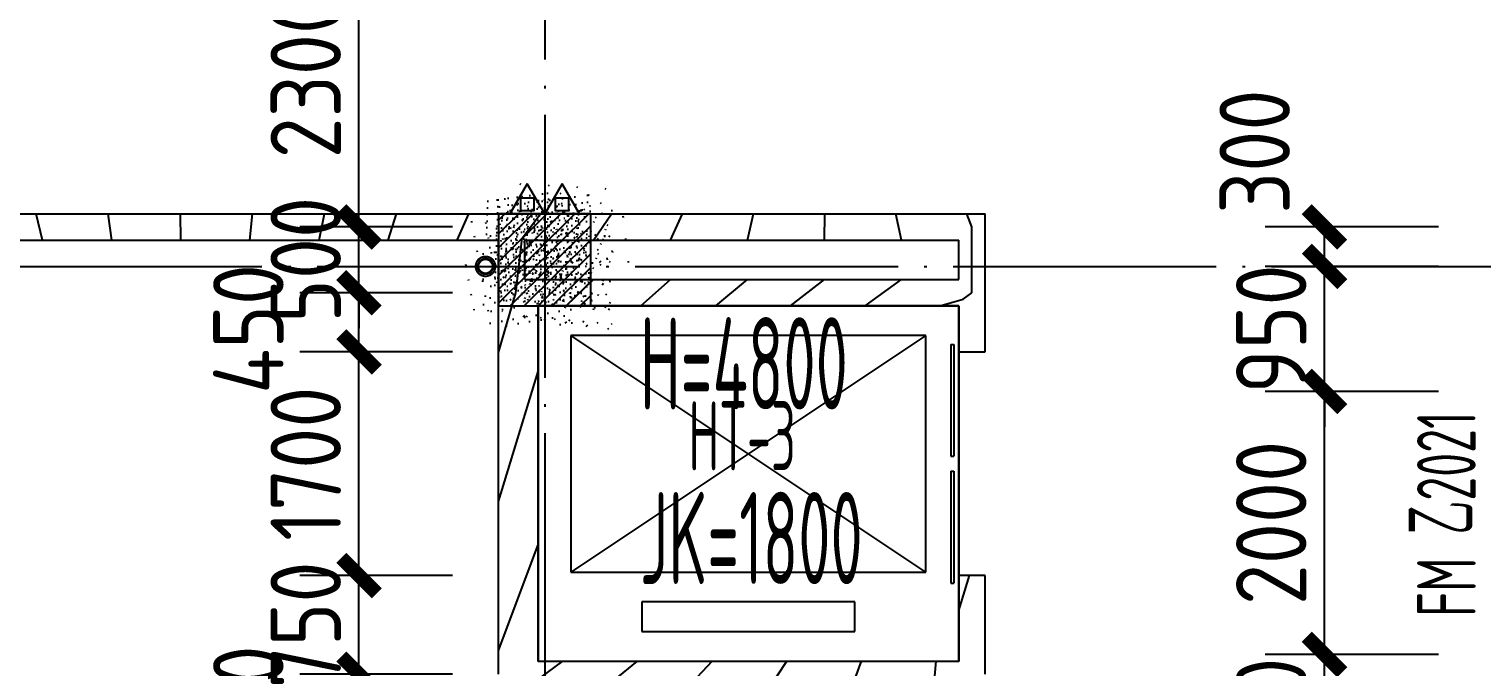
# Model space of a CAD drawing. Header units: inches. Extents: x 0 to 1813292486, y 0 to 3473589894.
# Drawn here: x 600622113 to 600633166, y 3473284973 to 3473289822 of the extents above; entities that cross this region are included whole.
import ezdxf
from ezdxf.enums import TextEntityAlignment as Align

# ---------------------------------------------------------------- set-up
doc = ezdxf.new("R2010")
doc.units = ezdxf.units.IN
doc.header["$LTSCALE"] = 1000
doc.header["$MEASUREMENT"] = 0
doc.linetypes.add('AX-MALL-GIRD-200$0$DOTE', pattern=[2.4200000000000004, 2, -0.2, 0.02, -0.2])
doc.linetypes.add('PX-MALL-P02-LG$0$CONTINOUS', pattern=[0])
for name, color, linetype in [('A-Anno-Note', 241, 'Continuous'), ('AX-MALL-DIM-P02$0$A-Anno-Dims', 3, 'Continuous'), ('AX-MALL-DIM-P02$0$A-Detl-Thin', 131, 'Continuous'), ('AX-MALL-DTKD-P01~P02$0$A-Anno-Note', 241, 'Continuous'), ('AX-MALL-DTKD-P03~PRF$0$A-Flor-Patt', 163, 'Continuous'), ('AX-MALL-GIRD-200$0$A-Grid', 222, 'AX-MALL-GIRD-200$0$DOTE'), ('AX-MALL-P02-200$0$A-Anno-Note', 241, 'Continuous'), ('AX-MALL-WALL-P02$0$A-Anno-Note', 241, 'Continuous'), ('AX-MALL-WALL-P02$0$A-Flor-Patt', 163, 'Continuous'), ('AX-MALL-WALL-P02-QT$0$A-Detl-Thin', 131, 'Continuous'), ('AX-MALL-WALL-P02-QT$0$A-Strs', 151, 'Continuous'), ('AX-MALL-WALL-P02-QT$0$A-Wall', 2, 'Continuous'), ('AX-MALL-WALL-P02-QT$0$A-Wall-Patt', 13, 'Continuous'), ('AX-MALL-WALL-P02-QT$0$A-Wind', 4, 'Continuous'), ('AX-MALL-WORD-P02$0$A-Anno-Note', 241, 'Continuous'), ('AX-MALL-WORD-P02$0$A-Wind-Iden', 11, 'Continuous'), ('AX-MALL-ZTKD-P02$0$A-Anno-Note', 241, 'Continuous'), ('PX-MALL-P02-LG$0$P-Exsh', 31, 'Continuous'), ('PX-MALL-P02-LG$0$P-Pipe-Risr', 7, 'Continuous'), ('PX-MALL-P02-LG$0$P-Pipe-Risr-Arch', 6, 'Continuous'), ('PX-MALL-P02-LG$0$P-Pipe-Risr-W100', 6, 'Continuous'), ('PX-MALL-P02-LG$0$P-Pipe-Risr-W50', 6, 'Continuous'), ('PX-MALL-P02-LG$0$P-Sewr-Pipe', 123, 'PX-MALL-P02-LG$0$CONTINOUS'), ('SX-MALL-WALL-R-BZ$0$S-COLU', 30, 'Continuous'), ('SX-MALL-WALL-R-BZ$0$S-PATT-WALL', 83, 'Continuous')]:
    doc.layers.add(name, color=color, linetype=linetype)
doc.styles.add('AX-MALL-DIM-P02$0$_TCH_DIM_T3', font='gbenor.shx')
doc.styles.add('AX-MALL-DTKD-P03~PRF$0$STANDARD', font='gbenor.shx', dxfattribs={"bigfont": 'gbcbig.shx'})
doc.styles.add('AX-MALL-WORD-P02$0$_TCH_WINDOW', font='gbenor.shx', dxfattribs={"bigfont": 'gbcbig.shx'})
doc.styles.add('AX-MALL-WORD-P02$0$STANDARD', font='gbenor.shx', dxfattribs={"bigfont": 'gbcbig.shx'})
doc.styles.add('PX-MALL-P02-LG$0$jzfz', font='gbenor.shx', dxfattribs={"bigfont": 'gbcbig.shx'})
doc.dimstyles.new('AX-MALL-DIM-P02$0$_TCH_ARCH&&180', dxfattribs={"dimtxt": 535.5, "dimasz": 270, "dimexe": 450, "dimexo": 450, "dimgap": 137.25, "dimtad": 1, "dimdec": 0, "dimzin": 0, "dimdsep": 46, "dimtxsty": 'AX-MALL-DIM-P02$0$_TCH_DIM_T3', "dimblk": 'AX-MALL-DIM-P02$0$_ArchTick', "dimcen": 0.09, "dimclrt": 7, "dimazin": 2, "dimtfac": 1, "dimtdec": 0, "dimtix": 1, "dimtmove": 2, "dimatfit": 3, "dimfxl": 500, "dimtolj": 1, "dimtzin": 0, "dimarcsym": 0})
pattern_1 = [(45, (0, 359.0227), (-353.55353201463, 353.55353201463), [])]

# ---------------------------------------------------------------- blocks, each defined once
blk = doc.blocks.new('AX-MALL-WORD-P02')
at = {"layer": 'AX-MALL-WORD-P02$0$A-Anno-Note', "style": 'AX-MALL-WORD-P02$0$STANDARD', "width": 0.6}
blk.add_text('HT-3', height=525, rotation=339.5681613091696, dxfattribs=at).set_placement((600453386.0876377, 3473125106.402187))
at = {"layer": 'AX-MALL-WORD-P02$0$A-Wind-Iden', "style": 'AX-MALL-WORD-P02$0$_TCH_WINDOW', "width": 0.7}
for s, height, p in [('2021', 446.25, (600458916.2914149, 3473122799.481777)), ('乙', 506.3829787234042, (600458826.2143221, 3473122557.683128)), ('FM', 446.25, (600458608.1185732, 3473121972.237309))]:
    blk.add_text(s, height=height, rotation=69.56816108351019, dxfattribs=at).set_placement(p)
blk = doc.blocks.new('AX-MALL-GIRD-200')
at = {"layer": 'AX-MALL-GIRD-200$0$A-Grid'}
for p, q in [((600244912.440112, 3473204422.954183), (600602808.4442104, 3473071096.1909)), ((600458372.2544507, 3473141628.349212), (600419642.7155019, 3473037664.622131))]:
    blk.add_line(p, q, dxfattribs=at)
blk = doc.blocks.new('SX-MALL-WALL-R-BZ')
at = {"layer": 'SX-MALL-WALL-R-BZ$0$S-PATT-WALL'}
h = blk.add_hatch(dxfattribs=at)
h.set_pattern_fill('钢筋混凝土', color=256, scale=15, pattern_type=2)
h.set_pattern_definition([(24.56816130816271, (600578611.2237192, 3473080110.365553), (-31.18316059493327, 68.21004687955141), []), (29.56816130816269, (600578611.2237192, 3473080110.365553), (97.53445421719282, -46.37920051396389), [11.25, -123.75]), (334.5681613081628, (600578611.2237192, 3473080110.365553), (19.88439777927527, 112.9961142827297), [9, -99]), (80.01956130816268, (600578619.3515904, 3473080106.50062), (117.4189029658641, 66.61682168402376), [9.5610285, -105.1713168]), (25.75236130816271, (600578621.6965042, 3473080138.478197), (141.3476152528434, -79.15081592627133), [16.875, -185.625]), (76.20376130816268, (600578633.4754679, 3473080131.882288), (182.3878362876093, 87.98253897351975), [14.3415432, -157.75695]), (330.7523613081627, (600578621.6965042, 3473080138.478197), (182.3877676281842, 87.98268140648725), [13.49999999999997, -148.4999999999995]), (0.5681613081627113, (600578633.1346302, 3473080126.213644), (62.82047319493842, -87.84980448085341), [11.24999999999997, -123.7499999999997]), (305.5681613081627, (600578633.1346302, 3473080126.213644), (72.17288941707483, 89.18848104565322), [8.999999999999966, -98.99999999999973]), (51.01956130816269, (600578638.3696649, 3473080118.892823), (134.9933625472827, 1.338571315216136), [9.561028499999967, -105.1713167999997]), (17.06816130816274, (600578611.2237192, 3473080110.365553), (19.14085715648196, 46.15589493569758), [0.75, -97.8, 0.75, -100.5, 0.75, -99.375]), (347.0681613081627, (600578611.2237192, 3473080110.365553), (57.63084700165395, 41.66442755963357), [0.7499999999999979, -57.29999999999986, 0.7499999999999979, -95.54999999999973, 0.7499999999999979, -37.87499999999986]), (307.0681613081626, (600578579.8781208, 3473080122.042708), (73.85474000760384, -31.12342332406966), [0.75, -37.5, 0.75, -117, 0.75, -155.25]), (297.0681613081627, (600578565.8217986, 3473080127.2791), (87.21641676177077, -16.46683783357052), [0.75, -48.75, 0.75, -77.69999999999999, 0.75, -110.25])])
h.paths.add_polyline_path([(600453124.1018285, 3473126537.859988), (600453368.4668106, 3473127193.821691), (600452712.5051079, 3473127438.186673), (600452468.1401256, 3473126782.22497)])
at = {"layer": 'SX-MALL-WALL-R-BZ$0$S-COLU'}
blk.add_lwpolyline([(600453124.1018285, 3473126537.859988), (600453368.4668106, 3473127193.821691), (600452712.5051079, 3473127438.186673), (600452468.1401256, 3473126782.22497)], close=True, dxfattribs=at)
blk = doc.blocks.new('SX-MALL-WALL-R-2F~3F')
blk.add_blockref('SX-MALL-WALL-R-BZ', (-1.192092895507812e-06, -9.5367431640625e-07))
blk = doc.blocks.new('SX-MALL-WALL-2F~3F')
blk.add_blockref('SX-MALL-WALL-R-2F~3F', (0, 0))
blk = doc.blocks.new('AX-MALL-WALL-P02-QT$0$$DORLIB2D$00000127')
at = {"color": 0}
for points in [[(-0.5333333333328483, 0.7948983154366971), (-0.5333333333328483, 0.690405644187237)], [(-0.03333333333284827, 0.7948983154366971), (-0.5333333333328483, 0.7948983154366971)], [(-0.03333333333284827, 0.7948983154366971), (-0.03333333333284827, 0.690405644187237)], [(0.5333333333328483, 0.7948983154366971), (0.03333333333284827, 0.7948983154366971)], [(0.03333333333284827, 0.7948983154366971), (0.03333333333284827, 0.690405644187237)], [(0.5333333333328483, 0.7948983154366971), (0.5333333333328483, 0.690405644187237)], [(-0.03333333333284827, 0.690405644187237), (-0.5333333333328483, 0.690405644187237)], [(0.5333333333328483, 0.690405644187237), (0.03333333333284827, 0.690405644187237)], [(0.5, 0.4999999999999858), (-0.5, 0.4999999999999858)]]:
    blk.add_lwpolyline(points, dxfattribs=at)
blk = doc.blocks.new('AX-MALL-WALL-P02-QT')
at = {"layer": 'AX-MALL-WALL-P02-QT$0$A-Wall-Patt'}
h = blk.add_hatch(dxfattribs=at)
h.set_pattern_fill('普通砖', color=256, scale=200, style=0)
h.set_pattern_definition(pattern_1)
h.paths.add_polyline_path([(600445965.4704516, 3473129951.655064), (600446083.0695148, 3473129694.418868), (600452642.6865413, 3473127250.769045), (600452759.6682113, 3473127278.332304), (600452806.2139223, 3473127403.277391)])
h = blk.add_hatch(dxfattribs=at)
h.set_pattern_fill('普通砖', color=256, scale=200, style=0)
h.set_pattern_definition(pattern_1)
h.paths.add_polyline_path([(600452759.6682113, 3473127278.332304), (600452830.1041706, 3473127180.950479), (600455922.4950554, 3473126028.944133), (600456179.731251, 3473126146.543196), (600452806.2139223, 3473127403.277391)])
h = blk.add_hatch(dxfattribs=at)
h.set_pattern_fill('普通砖', color=256, scale=200, style=0)
h.set_pattern_definition(pattern_1)
h.paths.add_polyline_path([(600452659.2307664, 3473126817.751648), (600452725.3763211, 3473126899.824035), (600452830.1041706, 3473127180.950479), (600452759.6682113, 3473127278.332304), (600452642.6865413, 3473127250.769045), (600452503.0494087, 3473126875.933786)])
h = blk.add_hatch(dxfattribs=at)
h.set_pattern_fill('普通砖', color=256, scale=200, style=0)
h.set_pattern_definition(pattern_1)
h.paths.add_polyline_path([(600451678.0978264, 3473124088.559595), (600451806.7159241, 3473124147.359127), (600452749.2665695, 3473126677.497122), (600452659.2307664, 3473126817.751648), (600452503.0494087, 3473126875.933786), (600451490.680197, 3473124158.378161)])
h = blk.add_hatch(dxfattribs=at)
h.set_pattern_fill('普通砖', color=256, scale=200, style=0)
h.set_pattern_definition(pattern_1)
h.paths.add_polyline_path([(600452659.2307664, 3473126817.751648), (600452749.2665695, 3473126677.497122), (600455747.94864, 3473125560.400061), (600455845.3304663, 3473125630.83602), (600455817.7672063, 3473125747.81769), (600452725.3763211, 3473126899.824035)])
h = blk.add_hatch(dxfattribs=at)
h.set_pattern_fill('普通砖', color=256, scale=200, style=0)
h.set_pattern_definition(pattern_1)
h.paths.add_polyline_path([(600455845.3304663, 3473125630.83602), (600455970.2755524, 3473125584.290309), (600456179.731251, 3473126146.543196), (600455922.4950554, 3473126028.944133), (600455817.7672063, 3473125747.81769)])
h = blk.add_hatch(dxfattribs=at)
h.set_pattern_fill('普通砖', color=256, scale=200, style=0)
h.set_pattern_definition(pattern_1)
h.paths.add_polyline_path([(600455747.94864, 3473125560.400061), (600455625.7661481, 3473125232.419208), (600455813.1837773, 3473125162.600641), (600455970.2755524, 3473125584.290309), (600455845.3304663, 3473125630.83602)])
h = blk.add_hatch(dxfattribs=at)
h.set_pattern_fill('普通砖', color=256, scale=200, style=0)
h.set_pattern_definition(pattern_1)
h.paths.add_polyline_path([(600451678.0978264, 3473124088.559595), (600451736.8973578, 3473123959.941497), (600454735.5794282, 3473122842.844436), (600454832.9612545, 3473122913.280396), (600454805.3979944, 3473123030.262065), (600451806.7159241, 3473124147.359127)])
h = blk.add_hatch(dxfattribs=at)
h.set_pattern_fill('普通砖', color=256, scale=200, style=0)
h.set_pattern_definition(pattern_1)
h.paths.add_polyline_path([(600454957.9063407, 3473122866.734684), (600455219.7259635, 3473123569.550792), (600455032.3083342, 3473123639.369358), (600454805.3979944, 3473123030.262065), (600454832.9612545, 3473122913.280395)])
at = {"layer": 'AX-MALL-WALL-P02-QT$0$A-Strs'}
for p, q in [((600452904.9927188, 3473126379.379083), (600452276.6256218, 3473124692.620419)), ((600455435.1307155, 3473125436.828437), (600452904.9927188, 3473126379.379083)), ((600454806.7636182, 3473123750.069772), (600452904.9927188, 3473126379.379083)), ((600455435.1307155, 3473125436.828437), (600452276.6256218, 3473124692.620419)), ((600454806.7636182, 3473123750.069772), (600455435.1307155, 3473125436.828437)), ((600452276.6256218, 3473124692.620419), (600454806.7636182, 3473123750.069772)), ((600452704.107334, 3473124293.265456), (600452625.5614467, 3473124082.420622)), ((600454222.1901318, 3473123727.735068), (600452704.107334, 3473124293.265456)), ((600452625.5614467, 3473124082.420622), (600454143.6442448, 3473123516.890235)), ((600454143.6442448, 3473123516.890235), (600454222.1901318, 3473123727.735068))]:
    blk.add_line(p, q, dxfattribs=at)
at = {"layer": 'AX-MALL-WALL-P02-QT$0$A-Wall'}
for p, q in [((600445965.4704516, 3473129951.655064), (600452806.2139223, 3473127403.277391)), ((600446083.0695148, 3473129694.418868), (600452642.6865413, 3473127250.769045)), ((600452806.2139223, 3473127403.277391), (600456179.731251, 3473126146.543196)), ((600452503.0494087, 3473126875.933786), (600452642.6865413, 3473127250.769045)), ((600452725.3763211, 3473126899.824035), (600452830.1041706, 3473127180.950479)), ((600452830.1041706, 3473127180.950479), (600455922.4950554, 3473126028.944133)), ((600451490.680197, 3473124158.378161), (600452503.0494087, 3473126875.933786)), ((600452725.3763211, 3473126899.824035), (600455817.7672063, 3473125747.81769)), ((600451806.7159241, 3473124147.359127), (600452749.2665695, 3473126677.497122)), ((600452749.2665695, 3473126677.497122), (600455747.94864, 3473125560.400061)), ((600455970.2755524, 3473125584.290309), (600456179.731251, 3473126146.543196)), ((600455817.7672063, 3473125747.81769), (600455922.4950554, 3473126028.944133)), ((600455747.94864, 3473125560.400061), (600455625.7661481, 3473125232.419208)), ((600455813.1837773, 3473125162.600641), (600455970.2755524, 3473125584.290309)), ((600455625.7661481, 3473125232.419208), (600455813.1837773, 3473125162.600641)), ((600451806.7159241, 3473124147.359127), (600454805.3979944, 3473123030.262065)), ((600455032.3083342, 3473123639.369358), (600454805.3979944, 3473123030.262065)), ((600455219.7259635, 3473123569.550792), (600455032.3083342, 3473123639.369358)), ((600454957.9063407, 3473122866.734684), (600455219.7259635, 3473123569.550792))]:
    blk.add_line(p, q, dxfattribs=at)
at = {"layer": 'AX-MALL-WALL-P02-QT$0$A-Detl-Thin'}
blk.add_blockref('SX-MALL-WALL-2F~3F', (0, 0), dxfattribs=at)
at = {"layer": 'AX-MALL-WALL-P02-QT$0$A-Wind'}
blk.add_blockref('AX-MALL-GIRD-200', (0, 0), dxfattribs=at)
at = {"layer": 'AX-MALL-WALL-P02-QT$0$A-Wind', "xscale": 1700, "yscale": 200, "zscale": 200, "rotation": 69.56816130833381}
blk.add_blockref('AX-MALL-WALL-P02-QT$0$$DORLIB2D$00000127', (600455422.7460558, 3473124400.985), dxfattribs=at)
blk = doc.blocks.new('AX-MALL-DTKD-P03~PRF')
at = {"layer": 'AX-MALL-DTKD-P03~PRF$0$A-Flor-Patt'}
blk.add_lwpolyline([(600455747.406776, 3473125560.60347), (600452748.7247107, 3473126677.700545), (600451806.1740539, 3473124147.562553), (600454804.8561187, 3473123030.465478)], close=True, dxfattribs=at)
at = {"layer": 'AX-MALL-DTKD-P03~PRF$0$A-Flor-Patt', "style": 'AX-MALL-DTKD-P03~PRF$0$STANDARD', "width": 0.6}
for s, p in [('H=4800', (600453199.6794796, 3473125669.700612)), ('JK=1800', (600452736.0421948, 3473124425.134799))]:
    blk.add_text(s, height=700, rotation=339.5681613090537, dxfattribs=at).set_placement(p)
blk = doc.blocks.new('AX-MALL-DTKD-P01~P02')
at = {"layer": 'AX-MALL-DTKD-P01~P02$0$A-Anno-Note'}
blk.add_blockref('AX-MALL-DTKD-P03~PRF', (0.5418720245361328, -0.203423023223877), dxfattribs=at)
blk = doc.blocks.new('AX-MALL-WALL-P02')
at = {"layer": 'AX-MALL-WALL-P02$0$A-Anno-Note'}
blk.add_blockref('AX-MALL-WORD-P02', (0, 0), dxfattribs=at)
blk.add_blockref('AX-MALL-WALL-P02-QT', (0, 0), dxfattribs=at)
at = {"layer": 'AX-MALL-WALL-P02$0$A-Flor-Patt'}
blk.add_blockref('AX-MALL-DTKD-P01~P02', (0, 0), dxfattribs=at)
blk = doc.blocks.new('PX-MALL-P02-LG$0$P-Risr')
at = {"layer": 'PX-MALL-P02-LG$0$P-Pipe-Risr-W50'}
h = blk.add_hatch(color=0, dxfattribs=at)
edge = h.paths.add_edge_path()
edge.add_ellipse((0, 0), major_axis=(47.05795628796547, 47.05795628796547), ratio=0.9999999999999695, start_angle=225.0000000000009, end_angle=405.0000000000009, ccw=False)
edge.add_ellipse((0, 0), major_axis=(47.05795628796764, 47.05795628796764), ratio=0.9999999999998785, start_angle=133.9675974886221, end_angle=225.0000000000035, ccw=False)
edge.add_line((-66.53919663240958, 1.199087783927098), (-54.4367953546693, 1.199087783927098))
edge.add_ellipse((0, 0), major_axis=(-38.50196423560672, 38.50196423560672), ratio=0.9999999999999859, start_angle=43.73814098242129, end_angle=134.9999999999996)
edge.add_ellipse((0, 0), major_axis=(38.50196423561096, 38.50196423561096), ratio=0.9999999999998216, start_angle=225.0000000000051, end_angle=405.0000000000051)
edge.add_ellipse((0, 0), major_axis=(38.50196423560679, 38.50196423560679), ratio=0.9999999999999831, start_angle=45.00000000000048, end_angle=133.7381409824204)
edge.add_line((-54.43679535467527, 1.199087783927098), (-66.53919663241555, 1.199087783927098))
edge.add_ellipse((0, 0), major_axis=(-47.05795628796762, 47.05795628796762), ratio=0.9999999999998742, start_angle=-45.00000000000358, end_angle=43.967597488629224, ccw=False)
at = {"layer": 'PX-MALL-P02-LG$0$P-Pipe-Risr-Arch', "ltscale": 0.7}
blk.add_circle((0, 0), 59.29000000000001, dxfattribs=at)
at = {"layer": 'PX-MALL-P02-LG$0$P-Pipe-Risr-W100', "color": 0, "const_width": 15}
blk.add_lwpolyline([(-75, 0, 1), (75, 0, 1)], format="xyb", close=True, dxfattribs=at)
at = {"layer": 'PX-MALL-P02-LG$0$P-Pipe-Risr-W50'}
blk.add_circle((0, 0), 54.45000000000001, dxfattribs=at)
at = {"layer": 'PX-MALL-P02-LG$0$P-Pipe-Risr', "style": 'PX-MALL-P02-LG$0$jzfz', "width": 0.6, "flags": 1}
for tag, p in [('SYS-MARK', (0.3310501334344735, -45.65933377496549)), ('RANGE', (0.3337570973526454, -45.67887874227017))]:
    blk.add_attdef(tag, text='', height=0.015625, dxfattribs=at).set_placement(p, align=Align.MIDDLE)
blk = doc.blocks.new('PX-MALL-P02-LG$0$MHQ')
at = {"layer": 'PX-MALL-P02-LG$0$P-Exsh', "ltscale": 0.7}
h = blk.add_hatch(dxfattribs=at)
h.set_pattern_fill('ANSI31', color=256, scale=25, style=0)
h.set_pattern_definition([(45, (-160019.2306599375, -42228.3236173685), (-28.0633003783411, 28.0633003783411), [])])
h.paths.add_polyline_path([(-75.0000000015425, 185.1731819980414), (75, 185.1731819980414), (75, 35.17318199802685), (-75.0000000015425, 35.17318199802685)])
for points in [[(0, 346.4101615137042), (-200, -1.455191522836685e-11), (200, -1.455191522836685e-11)], [(0, 346.4101615137042), (-200, -1.455191522836685e-11), (200, -1.455191522836685e-11)], [(0, 346.4101615137042), (-200, -1.455191522836685e-11), (200, -1.455191522836685e-11)], [(-75.0000000015425, 185.1731819980414), (75, 185.1731819980414), (75, 35.17318199802685), (-75.0000000015425, 35.17318199802685)]]:
    blk.add_lwpolyline(points, close=True, dxfattribs=at)
blk = doc.blocks.new('PX-MALL-P02-LG$0$A$C301F1425')
at = {"layer": 'PX-MALL-P02-LG$0$P-Exsh', "ltscale": 0.7}
for p in [(-200, 1.455191522836685e-11), (200, 1.455191522836685e-11)]:
    blk.add_blockref('PX-MALL-P02-LG$0$MHQ', p, dxfattribs=at)
blk = doc.blocks.new('PX-MALL-P02-LG')
at = {"xscale": 0.6600000001490115, "yscale": 0.6600000001490115, "zscale": 0.6600000001490115, "rotation": 339.5681611709006}
blk.add_blockref('PX-MALL-P02-LG$0$A$C301F1425', (600453040.4859585, 3473127316.004179), dxfattribs=at)
at = {"layer": 'PX-MALL-P02-LG$0$P-Sewr-Pipe', "ltscale": 0.7, "rotation": 249.5681611996563}
blk.add_blockref('PX-MALL-P02-LG$0$P-Risr', (600452479.1591606, 3473127098.2607), dxfattribs=at)
blk = doc.blocks.new('AX-MALL-ZTKD-P02')
at = {"layer": 'AX-MALL-ZTKD-P02$0$A-Anno-Note'}
blk.add_blockref('AX-MALL-GIRD-200', (0, 0), dxfattribs=at)
blk = doc.blocks.new('AX-MALL-DIM-P02$0$_ArchTick')
at = {"color": 0, "linetype": 'ByBlock', "const_width": 0.4}
blk.add_lwpolyline([(-0.5, -0.5), (0.5, 0.5)], dxfattribs=at)
blk = doc.blocks.new('*D1305')
at = {"layer": 'AX-MALL-DIM-P02$0$A-Anno-Dims', "color": 0, "lineweight": -2, "transparency": 16777216}
for p, q in [((600451162.6993446, 3473124280.560652), (600450073.15135, 3473124686.44925)), ((600450337.7492459, 3473124107.667821), (600450494.841016, 3473124529.357476)), ((600451005.6075745, 3473123858.870996), (600449916.0595798, 3473124264.759595))]:
    blk.add_line(p, q, dxfattribs=at)
at = {"layer": 'AX-MALL-DIM-P02$0$A-Anno-Dims', "color": 0, "lineweight": -2, "transparency": 16777216, "xscale": 270, "yscale": 270, "zscale": 270}
for p, rotation in [((600450494.841016, 3473124529.357476), 69.56816131907196), ((600450337.7492459, 3473124107.667821), 249.5681613190719)]:
    blk.add_blockref('AX-MALL-DIM-P02$0$_ArchTick', p, dxfattribs=dict(at, rotation=rotation))
at = {"layer": 'AX-MALL-DIM-P02$0$A-Anno-Dims', "color": 7, "transparency": 16777216, "insert": (600449610.280814, 3473124565.419859), "char_height": 535.5, "attachment_point": 5, "rotation": 69.56816131907196, "style": 'AX-MALL-DIM-P02$0$_TCH_DIM_T3'}
blk.add_mtext('\\A1;450', dxfattribs=at)
blk = doc.blocks.new('*D1306')
at = {"layer": 'AX-MALL-DIM-P02$0$A-Anno-Dims', "color": 0, "lineweight": -2, "transparency": 16777216}
for p, q in [((600451424.5189672, 3473124983.376759), (600450334.9709728, 3473125389.265357)), ((600450756.6606388, 3473125232.173584), (600450850.9157033, 3473125485.187383)), ((600450494.8410163, 3473124529.357476), (600450756.6606388, 3473125232.173584)), ((600451162.6993448, 3473124280.560652), (600450073.1513503, 3473124686.44925)), ((600450494.8410163, 3473124529.357476), (600450400.5859518, 3473124276.343677))]:
    blk.add_line(p, q, dxfattribs=at)
at = {"layer": 'AX-MALL-DIM-P02$0$A-Anno-Dims', "color": 0, "lineweight": -2, "transparency": 16777216, "xscale": 270, "yscale": 270, "zscale": 270}
for p, rotation in [((600450756.6606388, 3473125232.173584), 249.5681613193303), ((600450494.8410163, 3473124529.357476), 69.56816131933024)]:
    blk.add_blockref('AX-MALL-DIM-P02$0$_ArchTick', p, dxfattribs=dict(at, rotation=rotation))
at = {"layer": 'AX-MALL-DIM-P02$0$A-Anno-Dims', "color": 7, "transparency": 16777216, "insert": (600450246.2301286, 3473125022.148127), "char_height": 535.5, "attachment_point": 5, "rotation": 69.56816131933026, "style": 'AX-MALL-DIM-P02$0$_TCH_DIM_T3'}
blk.add_mtext('\\A1;750', dxfattribs=at)
blk = doc.blocks.new('*D1307')
at = {"layer": 'AX-MALL-DIM-P02$0$A-Anno-Dims', "color": 0, "lineweight": -2, "transparency": 16777216}
for p, q in [((600452017.9767814, 3473126576.42661), (600450928.4287869, 3473126982.315208)), ((600450756.6606386, 3473125232.173583), (600451350.118453, 3473126825.223434)), ((600451424.5189669, 3473124983.376759), (600450334.9709724, 3473125389.265357))]:
    blk.add_line(p, q, dxfattribs=at)
at = {"layer": 'AX-MALL-DIM-P02$0$A-Anno-Dims', "color": 0, "lineweight": -2, "transparency": 16777216, "xscale": 270, "yscale": 270, "zscale": 270}
for p, rotation in [((600451350.118453, 3473126825.223434), 69.56816131659298), ((600450756.6606386, 3473125232.173583), 249.5681613165929)]:
    blk.add_blockref('AX-MALL-DIM-P02$0$_ArchTick', p, dxfattribs=dict(at, rotation=rotation))
at = {"layer": 'AX-MALL-DIM-P02$0$A-Anno-Dims', "color": 7, "transparency": 16777216, "insert": (600450673.8688459, 3473126170.081105), "char_height": 535.5, "attachment_point": 5, "rotation": 69.56816131659298, "style": 'AX-MALL-DIM-P02$0$_TCH_DIM_T3'}
blk.add_mtext('\\A1;1700', dxfattribs=at)
blk = doc.blocks.new('*D1308')
at = {"layer": 'AX-MALL-DIM-P02$0$A-Anno-Dims', "color": 0, "lineweight": -2, "transparency": 16777216}
for p, q in [((600452175.0685564, 3473126998.116279), (600451085.5205618, 3473127404.004877)), ((600451350.118453, 3473126825.223435), (600451507.210228, 3473127246.913103)), ((600452017.9767815, 3473126576.426611), (600450928.4287869, 3473126982.315209))]:
    blk.add_line(p, q, dxfattribs=at)
at = {"layer": 'AX-MALL-DIM-P02$0$A-Anno-Dims', "color": 0, "lineweight": -2, "transparency": 16777216, "xscale": 270, "yscale": 270, "zscale": 270}
for p, rotation in [((600451507.210228, 3473127246.913103), 69.5681613154173), ((600451350.118453, 3473126825.223435), 249.5681613154173)]:
    blk.add_blockref('AX-MALL-DIM-P02$0$_ArchTick', p, dxfattribs=dict(at, rotation=rotation))
at = {"layer": 'AX-MALL-DIM-P02$0$A-Anno-Dims', "color": 7, "transparency": 16777216, "insert": (600450622.6500231, 3473127282.975478), "char_height": 535.5, "attachment_point": 5, "rotation": 69.5681613154173, "style": 'AX-MALL-DIM-P02$0$_TCH_DIM_T3'}
blk.add_mtext('\\A1;450', dxfattribs=at)
blk = doc.blocks.new('*D1309')
at = {"layer": 'AX-MALL-DIM-P02$0$A-Anno-Dims', "color": 0, "lineweight": -2, "transparency": 16777216}
for p, q in [((600451681.7566423, 3473127715.457172), (600451776.0117068, 3473127968.470972)), ((600452349.614971, 3473127466.660348), (600451260.0669763, 3473127872.548947)), ((600451507.2102273, 3473127246.913101), (600451681.7566423, 3473127715.457172)), ((600452175.0685561, 3473126998.116277), (600451085.5205612, 3473127404.004875)), ((600451507.2102273, 3473127246.913101), (600451412.9551628, 3473126993.899301))]:
    blk.add_line(p, q, dxfattribs=at)
at = {"layer": 'AX-MALL-DIM-P02$0$A-Anno-Dims', "color": 0, "lineweight": -2, "transparency": 16777216, "xscale": 270, "yscale": 270, "zscale": 270}
for p, rotation in [((600451681.7566423, 3473127715.457172), 249.5681613213372), ((600451507.2102273, 3473127246.913101), 69.5681613213372)]:
    blk.add_blockref('AX-MALL-DIM-P02$0$_ArchTick', p, dxfattribs=dict(at, rotation=rotation))
at = {"layer": 'AX-MALL-DIM-P02$0$A-Anno-Dims', "color": 7, "transparency": 16777216, "insert": (600451214.9627352, 3473127622.567734), "char_height": 535.5, "attachment_point": 5, "rotation": 69.56816132133723, "style": 'AX-MALL-DIM-P02$0$_TCH_DIM_T3'}
blk.add_mtext('\\A1;500', dxfattribs=at)
blk = doc.blocks.new('*D1310')
at = {"layer": 'AX-MALL-DIM-P02$0$A-Anno-Dims', "color": 0, "lineweight": -2, "transparency": 16777216}
for p, q in [((600453152.5284853, 3473129621.963091), (600452062.9804904, 3473130027.851689)), ((600451681.7566423, 3473127715.457173), (600452484.6701565, 3473129870.759915)), ((600452349.614971, 3473127466.660349), (600451260.0669763, 3473127872.548947))]:
    blk.add_line(p, q, dxfattribs=at)
at = {"layer": 'AX-MALL-DIM-P02$0$A-Anno-Dims', "color": 0, "lineweight": -2, "transparency": 16777216, "xscale": 270, "yscale": 270, "zscale": 270}
for p, rotation in [((600452484.6701565, 3473129870.759915), 69.56816131675924), ((600451681.7566423, 3473127715.457173), 249.5681613167592)]:
    blk.add_blockref('AX-MALL-DIM-P02$0$_ArchTick', p, dxfattribs=dict(at, rotation=rotation))
at = {"layer": 'AX-MALL-DIM-P02$0$A-Anno-Dims', "color": 7, "transparency": 16777216, "insert": (600451703.6926998, 3473128934.491141), "char_height": 535.5, "attachment_point": 5, "rotation": 69.56816131675924, "style": 'AX-MALL-DIM-P02$0$_TCH_DIM_T3'}
blk.add_mtext('\\A1;2300', dxfattribs=at)
blk = doc.blocks.new('*D1315')
at = {"layer": 'AX-MALL-DIM-P02$0$A-Anno-Dims', "color": 0, "lineweight": -2, "transparency": 16777216}
for p, q in [((600457430.2285935, 3473122105.792424), (600457524.483658, 3473122358.806223)), ((600458243.224373, 3473121802.92764), (600457008.5389274, 3473122262.884198)), ((600457028.7718359, 3473121028.141052), (600457430.2285935, 3473122105.792424)), ((600457841.7676156, 3473120725.276268), (600456607.0821699, 3473121185.232826)), ((600457028.7718359, 3473121028.141052), (600456934.5167714, 3473120775.127252))]:
    blk.add_line(p, q, dxfattribs=at)
at = {"layer": 'AX-MALL-DIM-P02$0$A-Anno-Dims', "color": 0, "lineweight": -2, "transparency": 16777216, "xscale": 270, "yscale": 270, "zscale": 270}
for p, rotation in [((600457430.2285935, 3473122105.792424), 249.5681613124475), ((600457028.7718359, 3473121028.141052), 69.56816131244751)]:
    blk.add_blockref('AX-MALL-DIM-P02$0$_ArchTick', p, dxfattribs=dict(at, rotation=rotation))
at = {"layer": 'AX-MALL-DIM-P02$0$A-Anno-Dims', "color": 7, "transparency": 16777216, "insert": (600456849.9795147, 3473121708.349334), "char_height": 535.5, "attachment_point": 5, "rotation": 69.5681613124475, "style": 'AX-MALL-DIM-P02$0$_TCH_DIM_T3'}
blk.add_mtext('\\A1;1150', dxfattribs=at)
blk = doc.blocks.new('*D1316')
at = {"layer": 'AX-MALL-DIM-P02$0$A-Anno-Dims', "color": 0, "lineweight": -2, "transparency": 16777216}
for p, q in [((600458941.4100361, 3473123677.103934), (600457706.7245903, 3473124137.060492)), ((600457430.2285935, 3473122105.792424), (600458128.4142565, 3473123979.968717)), ((600458243.2243731, 3473121802.92764), (600457008.5389273, 3473122262.884198))]:
    blk.add_line(p, q, dxfattribs=at)
at = {"layer": 'AX-MALL-DIM-P02$0$A-Anno-Dims', "color": 0, "lineweight": -2, "transparency": 16777216, "xscale": 270, "yscale": 270, "zscale": 270}
for p, rotation in [((600458128.4142565, 3473123979.968717), 69.56816131449398), ((600457430.2285935, 3473122105.792424), 249.568161314494)]:
    blk.add_blockref('AX-MALL-DIM-P02$0$_ArchTick', p, dxfattribs=dict(at, rotation=rotation))
at = {"layer": 'AX-MALL-DIM-P02$0$A-Anno-Dims', "color": 7, "transparency": 16777216, "insert": (600457399.8007251, 3473123184.263167), "char_height": 535.5, "attachment_point": 5, "rotation": 69.56816131449398, "style": 'AX-MALL-DIM-P02$0$_TCH_DIM_T3'}
blk.add_mtext('\\A1;2000', dxfattribs=at)
blk = doc.blocks.new('*D1317')
at = {"layer": 'AX-MALL-DIM-P02$0$A-Anno-Dims', "color": 0, "lineweight": -2, "transparency": 16777216}
for p, q in [((600458460.0524452, 3473124870.202453), (600458554.3075097, 3473125123.216253)), ((600459273.0482248, 3473124567.337669), (600458038.3627791, 3473125027.294228)), ((600458128.4142568, 3473123979.968718), (600458460.0524452, 3473124870.202453)), ((600458941.4100366, 3473123677.103934), (600457706.7245908, 3473124137.060493)), ((600458128.4142568, 3473123979.968718), (600458034.1591923, 3473123726.954918))]:
    blk.add_line(p, q, dxfattribs=at)
at = {"layer": 'AX-MALL-DIM-P02$0$A-Anno-Dims', "color": 0, "lineweight": -2, "transparency": 16777216, "xscale": 270, "yscale": 270, "zscale": 270}
for p, rotation in [((600458460.0524452, 3473124870.202453), 249.5681613123284), ((600458128.4142568, 3473123979.968718), 69.56816131232834)]:
    blk.add_blockref('AX-MALL-DIM-P02$0$_ArchTick', p, dxfattribs=dict(at, rotation=rotation))
at = {"layer": 'AX-MALL-DIM-P02$0$A-Anno-Dims', "color": 7, "transparency": 16777216, "insert": (600457914.712652, 3473124566.468183), "char_height": 535.5, "attachment_point": 5, "rotation": 69.56816131232836, "style": 'AX-MALL-DIM-P02$0$_TCH_DIM_T3'}
blk.add_mtext('\\A1;950', dxfattribs=at)
blk = doc.blocks.new('*D1318')
at = {"layer": 'AX-MALL-DIM-P02$0$A-Anno-Dims', "color": 0, "lineweight": -2, "transparency": 16777216}
for p, q in [((600459377.7760743, 3473124848.464113), (600458143.0906285, 3473125308.420671)), ((600458460.0524453, 3473124870.202453), (600458564.7802945, 3473125151.328897)), ((600459273.048225, 3473124567.337669), (600458038.3627793, 3473125027.294228))]:
    blk.add_line(p, q, dxfattribs=at)
at = {"layer": 'AX-MALL-DIM-P02$0$A-Anno-Dims', "color": 0, "lineweight": -2, "transparency": 16777216, "xscale": 270, "yscale": 270, "zscale": 270}
for p, rotation in [((600458564.7802945, 3473125151.328897), 69.56816130175625), ((600458460.0524453, 3473124870.202453), 249.5681613017562)]:
    blk.add_blockref('AX-MALL-DIM-P02$0$_ArchTick', p, dxfattribs=dict(at, rotation=rotation))
at = {"layer": 'AX-MALL-DIM-P02$0$A-Anno-Dims', "color": 7, "transparency": 16777216, "insert": (600458266.850134, 3473125872.664756), "char_height": 535.5, "attachment_point": 5, "rotation": 69.56816130175625, "style": 'AX-MALL-DIM-P02$0$_TCH_DIM_T3'}
blk.add_mtext('\\A1;300', dxfattribs=at)
blk = doc.blocks.new('AX-MALL-DIM-P02')
at = {"layer": 'AX-MALL-DIM-P02$0$A-Detl-Thin'}
blk.add_blockref('AX-MALL-ZTKD-P02', (-2.384185791015625e-06, 9.5367431640625e-07), dxfattribs=at)
at = {"layer": 'AX-MALL-DIM-P02$0$A-Anno-Dims'}
for p1, p2, distance, picture, middle in [((600452771.3046373, 3473127309.568575), (600453574.2181513, 3473129464.871316), 1162.6953116868226, '*D1310', (600451703.6926998, 3473128934.491141)), ((600452596.7582222, 3473126841.024503), (600452771.3046373, 3473127309.568575), 1162.6953111326902, '*D1309', (600451214.9627352, 3473127622.567734)), ((600451846.2086331, 3473124826.284984), (600452439.6664474, 3473126419.334836), 1162.6953109070632, '*D1307', (600450673.8688459, 3473126170.081105)), ((600451584.3890107, 3473124123.468877), (600451846.2086331, 3473124826.284984), 1162.6953114611954, '*D1306', (600450246.2301286, 3473125022.148127)), ((600459363.0997025, 3473123520.01216), (600459694.7378911, 3473124410.245895), 1317.5766337429827, '*D1317', (600457914.712652, 3473124566.468183)), ((600458664.9140394, 3473121645.835866), (600459363.0997025, 3473123520.01216), 1317.5766335217713, '*D1316', (600457399.8007251, 3473123184.263167)), ((600458263.4572818, 3473120568.184494), (600458664.9140394, 3473121645.835866), 1317.576633742983, '*D1315', (600456849.9795147, 3473121708.349334))]:
    dim = blk.add_aligned_dim(p1=p1, p2=p2, distance=distance, dimstyle='AX-MALL-DIM-P02$0$_TCH_ARCH&&180', dxfattribs=at)
    dim.commit()
    dim.dimension.update_dxf_attribs({"geometry": picture, "text_midpoint": middle})
for base, p1, p2, angle, picture, middle in [((600451507.210228, 3473127246.913103), (600452439.6664474, 3473126419.334836), (600452596.7582222, 3473126841.024503), 69.5681612942229, '*D1308', (600450622.6500231, 3473127282.975478)), ((600458564.7802945, 3473125151.328897), (600459694.737891, 3473124410.245895), (600459799.4657404, 3473124691.372339), 69.56816130175625, '*D1318', (600458266.850134, 3473125872.664756)), ((600450494.841016, 3473124529.357476), (600451427.2972405, 3473123701.779222), (600451584.3890107, 3473124123.468877), 69.56816129787757, '*D1305', (600449610.280814, 3473124565.419859))]:
    dim = blk.add_linear_dim(base=base, p1=p1, p2=p2, angle=angle, dimstyle='AX-MALL-DIM-P02$0$_TCH_ARCH&&180', dxfattribs=at)
    dim.commit()
    dim.dimension.update_dxf_attribs({"geometry": picture, "text_midpoint": middle, "dimtype": 129})
blk = doc.blocks.new('AX-MALL-P02-200')
at = {"layer": 'AX-MALL-P02-200$0$A-Anno-Note'}
blk.add_blockref('AX-MALL-WALL-P02', (0, 0), dxfattribs=at)
for name in ['AX-MALL-DIM-P02', 'PX-MALL-P02-LG']:
    blk.add_blockref(name, (0, 0), dxfattribs=at)

msp = doc.modelspace()

# ---------------------------------------------------------------- block references
at = {"layer": 'A-Anno-Note', "rotation": 20.43183869077545}
msp.add_blockref('AX-MALL-P02-200', (1250392458.527329, 9048125.682563305), dxfattribs=at)

doc.saveas('drawing.dxf')
